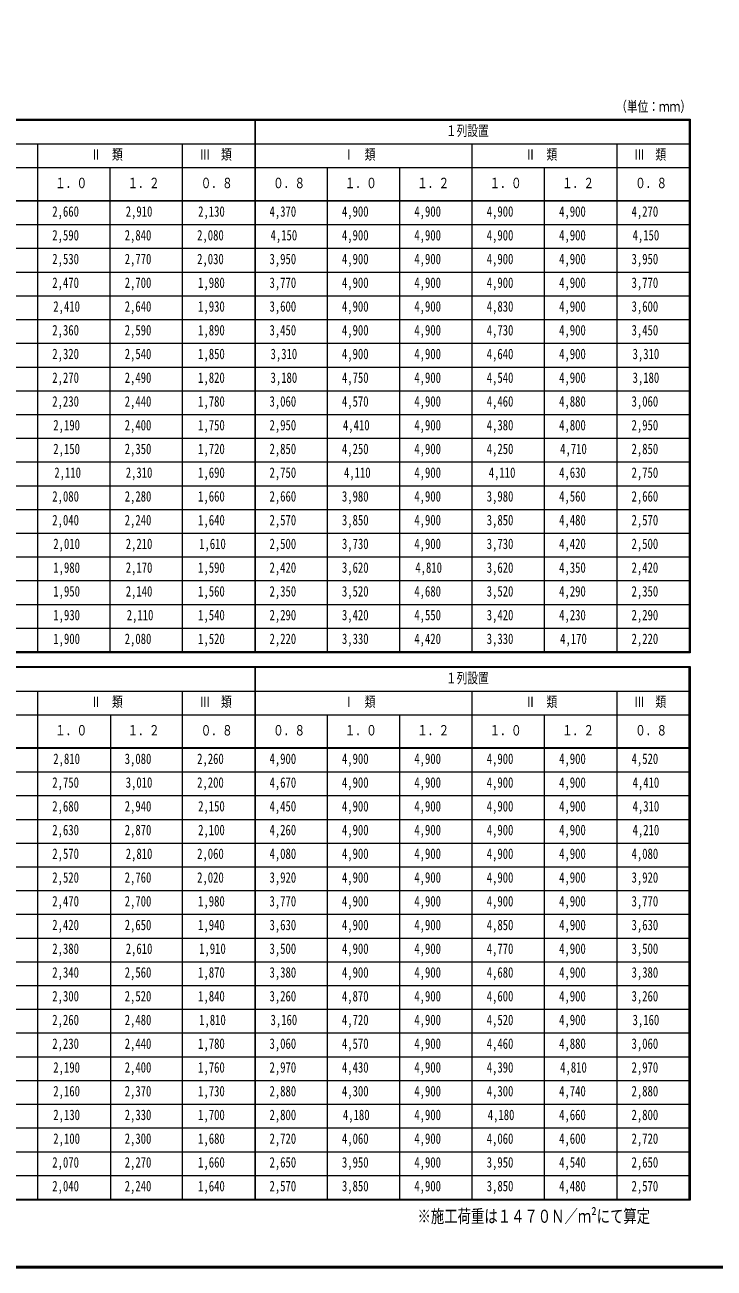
# Model space of a CAD drawing. Units: millimetres, scale not verified. Extents: x -282 to 282, y -197 to 197.
# Drawn here: x -201.1 to -119.8, y -196.9 to -50.3 of the extents above; entities that cross this region are included whole.
import ezdxf
from ezdxf.enums import TextEntityAlignment as Align

# ---------------------------------------------------------------- set-up
doc = ezdxf.new("R2010")
doc.units = ezdxf.units.MM
doc.header["$LTSCALE"] = 0.5
doc.layers.add('0-1_M2-1-0', color=7, linetype='Continuous', lineweight=18)
doc.styles.add('ＭＳ ゴシック', font='')
doc.styles.get('ＭＳ ゴシック').set_extended_font_data('MS Gothic')

msp = doc.modelspace()

# ---------------------------------------------------------------- linework, layer by layer
at = {"layer": '0-1_M2-1-0'}
for p, q in [((-259.2527, -61.4998), (-122.7527, -61.4998)), ((-173.9927, -61.4998), (-173.9927, -124.2198)), ((-173.9367, -61.4998), (-173.9367, -124.2198)), ((-122.7527, -61.4998), (-122.7527, -124.2198)), ((-259.2527, -64.2998), (-122.7527, -64.2998)), ((-199.6127, -64.2998), (-199.6127, -124.2198)), ((-182.5327, -64.2998), (-182.5327, -124.2198)), ((-148.3727, -64.2998), (-148.3727, -124.2198)), ((-131.2927, -64.2998), (-131.2927, -124.2198)), ((-259.2527, -67.0998), (-122.7527, -67.0998)), ((-191.0727, -67.0998), (-191.0727, -124.2198)), ((-165.4527, -67.0998), (-165.4527, -124.2198)), ((-156.9127, -67.0998), (-156.9127, -124.2198)), ((-139.8327, -67.0998), (-139.8327, -124.2198)), ((-259.2527, -70.9638), (-122.7527, -70.9638)), ((-259.2527, -71.0198), (-122.7527, -71.0198)), ((-250.1527, -73.8198), (-122.7527, -73.8198)), ((-250.1527, -76.6198), (-122.7527, -76.6198)), ((-250.1527, -79.4198), (-122.7527, -79.4198)), ((-250.1527, -82.2198), (-122.7527, -82.2198)), ((-250.1527, -85.0198), (-122.7527, -85.0198)), ((-250.1527, -87.8198), (-122.7527, -87.8198)), ((-250.1527, -90.6198), (-122.7527, -90.6198)), ((-250.1527, -93.4198), (-122.7527, -93.4198)), ((-250.1527, -96.2198), (-122.7527, -96.2198)), ((-250.1527, -99.0198), (-122.7527, -99.0198)), ((-250.1527, -101.8198), (-122.7527, -101.8198)), ((-250.1527, -104.6198), (-122.7527, -104.6198)), ((-250.1527, -107.4198), (-122.7527, -107.4198)), ((-250.1527, -110.2198), (-122.7527, -110.2198)), ((-250.1527, -113.0198), (-122.7527, -113.0198)), ((-250.1527, -115.8198), (-122.7527, -115.8198)), ((-250.1527, -118.6198), (-122.7527, -118.6198)), ((-250.1527, -121.4198), (-122.7527, -121.4198)), ((-122.7527, -124.2198), (-259.2527, -124.2198)), ((-259.3087, -125.9953), (-122.6967, -125.9953)), ((-122.7527, -126.0513), (-259.2527, -126.0513)), ((-173.9927, -126.0513), (-173.9927, -188.7713)), ((-173.9367, -126.0513), (-173.9367, -188.7713)), ((-122.7527, -188.7713), (-122.7527, -126.0513)), ((-122.6967, -125.9953), (-122.6967, -188.8273)), ((-259.2527, -128.8513), (-122.7527, -128.8513)), ((-199.6127, -128.8513), (-199.6127, -188.7713)), ((-182.5327, -128.8513), (-182.5327, -188.7713)), ((-148.3727, -128.8513), (-148.3727, -188.7713)), ((-131.2927, -128.8513), (-131.2927, -188.7713)), ((-259.2527, -131.6513), (-122.7527, -131.6513)), ((-191.0027, -131.6513), (-191.0027, -188.7713)), ((-165.4527, -131.6513), (-165.4527, -188.7713)), ((-156.9127, -131.6513), (-156.9127, -188.7713)), ((-139.8327, -131.6513), (-139.8327, -188.7713)), ((-259.2527, -135.5153), (-122.7527, -135.5153)), ((-259.2527, -135.5713), (-122.7527, -135.5713)), ((-250.1527, -138.3713), (-122.7527, -138.3713)), ((-250.1527, -141.1713), (-122.7527, -141.1713)), ((-250.1527, -143.9713), (-122.7527, -143.9713)), ((-250.1527, -146.7713), (-122.7527, -146.7713)), ((-250.1527, -149.5713), (-122.7527, -149.5713)), ((-250.1527, -152.3713), (-122.7527, -152.3713)), ((-250.1527, -155.1713), (-122.7527, -155.1713)), ((-250.1527, -157.9713), (-122.7527, -157.9713)), ((-250.1527, -160.7713), (-122.7527, -160.7713)), ((-250.1527, -163.5713), (-122.7527, -163.5713)), ((-250.1527, -166.3713), (-122.7527, -166.3713)), ((-250.1527, -169.1713), (-122.7527, -169.1713)), ((-250.1527, -171.9713), (-122.7527, -171.9713)), ((-250.1527, -174.7713), (-122.7527, -174.7713)), ((-250.1527, -177.5713), (-122.7527, -177.5713)), ((-250.1527, -180.3713), (-122.7527, -180.3713)), ((-250.1527, -183.1713), (-122.7527, -183.1713)), ((-250.1527, -185.9713), (-122.7527, -185.9713)), ((-122.6967, -188.8273), (-259.3087, -188.8273)), ((-259.2527, -188.7713), (-122.7527, -188.7713)), ((282.3921, -196.8357), (-282.424, -196.8357)), ((282.3221, -196.7657), (-282.354, -196.7657)), ((282.2521, -196.6957), (-282.284, -196.6957))]:
    msp.add_line(p, q, dxfattribs=at)
msp.add_lwpolyline([(282.4621, 196.8955), (282.4621, -196.9057), (-282.494, -196.9057), (-282.494, 196.8955)], dxfattribs=at)
for points in [[(-259.3647, -61.3878), (-122.6407, -61.3878), (-122.6407, -124.3318), (-259.3647, -124.3318)], [(-259.3087, -61.4438), (-122.6967, -61.4438), (-122.6967, -124.2758), (-259.3087, -124.2758)], [(-259.3647, -125.9393), (-122.6407, -125.9393), (-122.6407, -188.8833), (-259.3647, -188.8833)]]:
    msp.add_lwpolyline(points, close=True, dxfattribs=at)

# ---------------------------------------------------------------- texts
at = {"layer": '0-1_M2-1-0', "style": 'ＭＳ ゴシック', "width": 0.75}
for s, height, p in [('（単位：ｍｍ）', 1.232, (-131.348, -60.8793)), ('１列設置', 1.232, (-151.4387, -63.7398)), ('Ⅱ\u3000類', 1.232, (-193.3407, -66.5398)), ('Ⅲ\u3000類', 1.232, (-180.4887, -66.5398)), ('Ⅰ\u3000類', 1.232, (-163.5347, -66.5398)), ('Ⅱ\u3000類', 1.232, (-142.1007, -66.5398)), ('Ⅲ\u3000類', 1.232, (-129.2487, -66.5398)), ('１．０', 1.232, (-197.5267, -69.8998)), ('１．２', 1.232, (-188.9867, -69.8998)), ('０．８', 1.232, (-180.3627, -69.8998)), ('０．８', 1.232, (-171.8227, -69.8998)), ('１．０', 1.232, (-163.3667, -69.8998)), ('１．２', 1.232, (-154.8267, -69.8998)), ('１．０', 1.232, (-146.2867, -69.8998)), ('１．２', 1.232, (-137.7467, -69.8998)), ('０．８', 1.232, (-129.1227, -69.8998)), ('2,660', 1.232, (-197.8627, -73.2598)), ('2,910', 1.232, (-189.2027, -73.2598)), ('2,130', 1.232, (-180.6627, -73.2598)), ('4,370', 1.232, (-172.2427, -73.2598)), ('4,900', 1.232, (-163.7027, -73.2598)), ('4,900', 1.232, (-155.1627, -73.2598)), ('4,900', 1.232, (-146.6227, -73.2598)), ('4,900', 1.232, (-138.0827, -73.2598)), ('4,270', 1.232, (-129.5427, -73.2598)), ('2,590', 1.232, (-197.8627, -76.0598)), ('2,840', 1.232, (-189.3227, -76.0598)), ('2,080', 1.232, (-180.7827, -76.0598)), ('4,150', 1.232, (-172.1227, -76.0598)), ('4,900', 1.232, (-163.7027, -76.0598)), ('4,900', 1.232, (-155.1627, -76.0598)), ('4,900', 1.232, (-146.6227, -76.0598)), ('4,900', 1.232, (-138.0827, -76.0598)), ('4,150', 1.232, (-129.4227, -76.0598)), ('2,530', 1.232, (-197.8627, -78.8598)), ('2,770', 1.232, (-189.3227, -78.8598)), ('2,030', 1.232, (-180.7827, -78.8598)), ('3,950', 1.232, (-172.2427, -78.8598)), ('4,900', 1.232, (-163.7027, -78.8598)), ('4,900', 1.232, (-155.1627, -78.8598)), ('4,900', 1.232, (-146.6227, -78.8598)), ('4,900', 1.232, (-138.0827, -78.8598)), ('3,950', 1.232, (-129.5427, -78.8598)), ('2,470', 1.232, (-197.8627, -81.6598)), ('2,700', 1.232, (-189.3227, -81.6598)), ('1,980', 1.232, (-180.6627, -81.6598)), ('3,770', 1.232, (-172.2427, -81.6598)), ('4,900', 1.232, (-163.7027, -81.6598)), ('4,900', 1.232, (-155.1627, -81.6598)), ('4,900', 1.232, (-146.6227, -81.6598)), ('4,900', 1.232, (-138.0827, -81.6598)), ('3,770', 1.232, (-129.5427, -81.6598)), ('2,410', 1.232, (-197.7427, -84.4598)), ('2,640', 1.232, (-189.3227, -84.4598)), ('1,930', 1.232, (-180.6627, -84.4598)), ('3,600', 1.232, (-172.2427, -84.4598)), ('4,900', 1.232, (-163.7027, -84.4598)), ('4,900', 1.232, (-155.1627, -84.4598)), ('4,830', 1.232, (-146.6227, -84.4598)), ('4,900', 1.232, (-138.0827, -84.4598)), ('3,600', 1.232, (-129.5427, -84.4598)), ('2,360', 1.232, (-197.8627, -87.2598)), ('2,590', 1.232, (-189.3227, -87.2598)), ('1,890', 1.232, (-180.6627, -87.2598)), ('3,450', 1.232, (-172.2427, -87.2598)), ('4,900', 1.232, (-163.7027, -87.2598)), ('4,900', 1.232, (-155.1627, -87.2598)), ('4,730', 1.232, (-146.6227, -87.2598)), ('4,900', 1.232, (-138.0827, -87.2598)), ('3,450', 1.232, (-129.5427, -87.2598)), ('2,320', 1.232, (-197.8627, -90.0598)), ('2,540', 1.232, (-189.3227, -90.0598)), ('1,850', 1.232, (-180.6627, -90.0598)), ('3,310', 1.232, (-172.1227, -90.0598)), ('4,900', 1.232, (-163.7027, -90.0598)), ('4,900', 1.232, (-155.1627, -90.0598)), ('4,640', 1.232, (-146.6227, -90.0598)), ('4,900', 1.232, (-138.0827, -90.0598)), ('3,310', 1.232, (-129.4227, -90.0598)), ('2,270', 1.232, (-197.8627, -92.8598)), ('2,490', 1.232, (-189.3227, -92.8598)), ('1,820', 1.232, (-180.6627, -92.8598)), ('3,180', 1.232, (-172.1227, -92.8598)), ('4,750', 1.232, (-163.7027, -92.8598)), ('4,900', 1.232, (-155.1627, -92.8598)), ('4,540', 1.232, (-146.6227, -92.8598)), ('4,900', 1.232, (-138.0827, -92.8598)), ('3,180', 1.232, (-129.4227, -92.8598)), ('2,230', 1.232, (-197.8627, -95.6598)), ('2,440', 1.232, (-189.3227, -95.6598)), ('1,780', 1.232, (-180.6627, -95.6598)), ('3,060', 1.232, (-172.2427, -95.6598)), ('4,570', 1.232, (-163.7027, -95.6598)), ('4,900', 1.232, (-155.1627, -95.6598)), ('4,460', 1.232, (-146.6227, -95.6598)), ('4,880', 1.232, (-138.0827, -95.6598)), ('3,060', 1.232, (-129.5427, -95.6598)), ('2,190', 1.232, (-197.7427, -98.4598)), ('2,400', 1.232, (-189.3227, -98.4598)), ('1,750', 1.232, (-180.6627, -98.4598)), ('2,950', 1.232, (-172.2427, -98.4598)), ('4,410', 1.232, (-163.5827, -98.4598)), ('4,900', 1.232, (-155.1627, -98.4598)), ('4,380', 1.232, (-146.6227, -98.4598)), ('4,800', 1.232, (-138.0827, -98.4598)), ('2,950', 1.232, (-129.5427, -98.4598)), ('2,150', 1.232, (-197.7427, -101.2598)), ('2,350', 1.232, (-189.3227, -101.2598)), ('1,720', 1.232, (-180.6627, -101.2598)), ('2,850', 1.232, (-172.2427, -101.2598)), ('4,250', 1.232, (-163.7027, -101.2598)), ('4,900', 1.232, (-155.1627, -101.2598)), ('4,250', 1.232, (-146.6227, -101.2598)), ('4,710', 1.232, (-137.9627, -101.2598)), ('2,850', 1.232, (-129.5427, -101.2598)), ('2,110', 1.232, (-197.6227, -104.0598)), ('2,310', 1.232, (-189.2027, -104.0598)), ('1,690', 1.232, (-180.6627, -104.0598)), ('2,750', 1.232, (-172.2427, -104.0598)), ('4,110', 1.232, (-163.4627, -104.0598)), ('4,900', 1.232, (-155.1627, -104.0598)), ('4,110', 1.232, (-146.3827, -104.0598)), ('4,630', 1.232, (-138.0827, -104.0598)), ('2,750', 1.232, (-129.5427, -104.0598)), ('2,080', 1.232, (-197.8627, -106.8598)), ('2,280', 1.232, (-189.3227, -106.8598)), ('1,660', 1.232, (-180.6627, -106.8598)), ('2,660', 1.232, (-172.2427, -106.8598)), ('3,980', 1.232, (-163.7027, -106.8598)), ('4,900', 1.232, (-155.1627, -106.8598)), ('3,980', 1.232, (-146.6227, -106.8598)), ('4,560', 1.232, (-138.0827, -106.8598)), ('2,660', 1.232, (-129.5427, -106.8598)), ('2,040', 1.232, (-197.8627, -109.6598)), ('2,240', 1.232, (-189.3227, -109.6598)), ('1,640', 1.232, (-180.6627, -109.6598)), ('2,570', 1.232, (-172.2427, -109.6598)), ('3,850', 1.232, (-163.7027, -109.6598)), ('4,900', 1.232, (-155.1627, -109.6598)), ('3,850', 1.232, (-146.6227, -109.6598)), ('4,480', 1.232, (-138.0827, -109.6598)), ('2,570', 1.232, (-129.5427, -109.6598)), ('2,010', 1.232, (-197.7427, -112.4598)), ('2,210', 1.232, (-189.2027, -112.4598)), ('1,610', 1.232, (-180.5427, -112.4598)), ('2,500', 1.232, (-172.2427, -112.4598)), ('3,730', 1.232, (-163.7027, -112.4598)), ('4,900', 1.232, (-155.1627, -112.4598)), ('3,730', 1.232, (-146.6227, -112.4598)), ('4,420', 1.232, (-138.0827, -112.4598)), ('2,500', 1.232, (-129.5427, -112.4598)), ('1,980', 1.232, (-197.7427, -115.2598)), ('2,170', 1.232, (-189.2027, -115.2598)), ('1,590', 1.232, (-180.6627, -115.2598)), ('2,420', 1.232, (-172.2427, -115.2598)), ('3,620', 1.232, (-163.7027, -115.2598)), ('4,810', 1.232, (-155.0427, -115.2598)), ('3,620', 1.232, (-146.6227, -115.2598)), ('4,350', 1.232, (-138.0827, -115.2598)), ('2,420', 1.232, (-129.5427, -115.2598)), ('1,950', 1.232, (-197.7427, -118.0598)), ('2,140', 1.232, (-189.2027, -118.0598)), ('1,560', 1.232, (-180.6627, -118.0598)), ('2,350', 1.232, (-172.2427, -118.0598)), ('3,520', 1.232, (-163.7027, -118.0598)), ('4,680', 1.232, (-155.1627, -118.0598)), ('3,520', 1.232, (-146.6227, -118.0598)), ('4,290', 1.232, (-138.0827, -118.0598)), ('2,350', 1.232, (-129.5427, -118.0598)), ('1,930', 1.232, (-197.7427, -120.8598)), ('2,110', 1.232, (-189.0827, -120.8598)), ('1,540', 1.232, (-180.6627, -120.8598)), ('2,290', 1.232, (-172.2427, -120.8598)), ('3,420', 1.232, (-163.7027, -120.8598)), ('4,550', 1.232, (-155.1627, -120.8598)), ('3,420', 1.232, (-146.6227, -120.8598)), ('4,230', 1.232, (-138.0827, -120.8598)), ('2,290', 1.232, (-129.5427, -120.8598)), ('1,900', 1.232, (-197.7427, -123.6598)), ('2,080', 1.232, (-189.3227, -123.6598)), ('1,520', 1.232, (-180.6627, -123.6598)), ('2,220', 1.232, (-172.2427, -123.6598)), ('3,330', 1.232, (-163.7027, -123.6598)), ('4,420', 1.232, (-155.1627, -123.6598)), ('3,330', 1.232, (-146.6227, -123.6598)), ('4,170', 1.232, (-137.9627, -123.6598)), ('2,220', 1.232, (-129.5427, -123.6598)), ('１列設置', 1.232, (-151.4387, -128.2913)), ('Ⅱ\u3000類', 1.232, (-193.3407, -131.0913)), ('Ⅲ\u3000類', 1.232, (-180.4887, -131.0913)), ('Ⅰ\u3000類', 1.232, (-163.5347, -131.0913)), ('Ⅱ\u3000類', 1.232, (-142.1007, -131.0913)), ('Ⅲ\u3000類', 1.232, (-129.2487, -131.0913)), ('１．０', 1.232, (-197.5267, -134.4513)), ('１．２', 1.232, (-188.9867, -134.4513)), ('０．８', 1.232, (-180.3627, -134.4513)), ('０．８', 1.232, (-171.8227, -134.4513)), ('１．０', 1.232, (-163.3667, -134.4513)), ('１．２', 1.232, (-154.8267, -134.4513)), ('１．０', 1.232, (-146.2867, -134.4513)), ('１．２', 1.232, (-137.7467, -134.4513)), ('０．８', 1.232, (-129.1227, -134.4513)), ('2,810', 1.232, (-197.7427, -137.8113)), ('3,080', 1.232, (-189.3227, -137.8113)), ('2,260', 1.232, (-180.7827, -137.8113)), ('4,900', 1.232, (-172.2427, -137.8113)), ('4,900', 1.232, (-163.7027, -137.8113)), ('4,900', 1.232, (-155.1627, -137.8113)), ('4,900', 1.232, (-146.6227, -137.8113)), ('4,900', 1.232, (-138.0827, -137.8113)), ('4,520', 1.232, (-129.5427, -137.8113)), ('2,750', 1.232, (-197.8627, -140.6113)), ('3,010', 1.232, (-189.2027, -140.6113)), ('2,200', 1.232, (-180.7827, -140.6113)), ('4,670', 1.232, (-172.2427, -140.6113)), ('4,900', 1.232, (-163.7027, -140.6113)), ('4,900', 1.232, (-155.1627, -140.6113)), ('4,900', 1.232, (-146.6227, -140.6113)), ('4,900', 1.232, (-138.0827, -140.6113)), ('4,410', 1.232, (-129.4227, -140.6113)), ('2,680', 1.232, (-197.8627, -143.4113)), ('2,940', 1.232, (-189.3227, -143.4113)), ('2,150', 1.232, (-180.6627, -143.4113)), ('4,450', 1.232, (-172.2427, -143.4113)), ('4,900', 1.232, (-163.7027, -143.4113)), ('4,900', 1.232, (-155.1627, -143.4113)), ('4,900', 1.232, (-146.6227, -143.4113)), ('4,900', 1.232, (-138.0827, -143.4113)), ('4,310', 1.232, (-129.4227, -143.4113)), ('2,630', 1.232, (-197.8627, -146.2113)), ('2,870', 1.232, (-189.3227, -146.2113)), ('2,100', 1.232, (-180.6627, -146.2113)), ('4,260', 1.232, (-172.2427, -146.2113)), ('4,900', 1.232, (-163.7027, -146.2113)), ('4,900', 1.232, (-155.1627, -146.2113)), ('4,900', 1.232, (-146.6227, -146.2113)), ('4,900', 1.232, (-138.0827, -146.2113)), ('4,210', 1.232, (-129.4227, -146.2113)), ('2,570', 1.232, (-197.8627, -149.0113)), ('2,810', 1.232, (-189.2027, -149.0113)), ('2,060', 1.232, (-180.7827, -149.0113)), ('4,080', 1.232, (-172.2427, -149.0113)), ('4,900', 1.232, (-163.7027, -149.0113)), ('4,900', 1.232, (-155.1627, -149.0113)), ('4,900', 1.232, (-146.6227, -149.0113)), ('4,900', 1.232, (-138.0827, -149.0113)), ('4,080', 1.232, (-129.5427, -149.0113)), ('2,520', 1.232, (-197.8627, -151.8113)), ('2,760', 1.232, (-189.3227, -151.8113)), ('2,020', 1.232, (-180.7827, -151.8113)), ('3,920', 1.232, (-172.2427, -151.8113)), ('4,900', 1.232, (-163.7027, -151.8113)), ('4,900', 1.232, (-155.1627, -151.8113)), ('4,900', 1.232, (-146.6227, -151.8113)), ('4,900', 1.232, (-138.0827, -151.8113)), ('3,920', 1.232, (-129.5427, -151.8113)), ('2,470', 1.232, (-197.8627, -154.6113)), ('2,700', 1.232, (-189.3227, -154.6113)), ('1,980', 1.232, (-180.6627, -154.6113)), ('3,770', 1.232, (-172.2427, -154.6113)), ('4,900', 1.232, (-163.7027, -154.6113)), ('4,900', 1.232, (-155.1627, -154.6113)), ('4,900', 1.232, (-146.6227, -154.6113)), ('4,900', 1.232, (-138.0827, -154.6113)), ('3,770', 1.232, (-129.5427, -154.6113)), ('2,420', 1.232, (-197.8627, -157.4113)), ('2,650', 1.232, (-189.3227, -157.4113)), ('1,940', 1.232, (-180.6627, -157.4113)), ('3,630', 1.232, (-172.2427, -157.4113)), ('4,900', 1.232, (-163.7027, -157.4113)), ('4,900', 1.232, (-155.1627, -157.4113)), ('4,850', 1.232, (-146.6227, -157.4113)), ('4,900', 1.232, (-138.0827, -157.4113)), ('3,630', 1.232, (-129.5427, -157.4113)), ('2,380', 1.232, (-197.8627, -160.2113)), ('2,610', 1.232, (-189.2027, -160.2113)), ('1,910', 1.232, (-180.5427, -160.2113)), ('3,500', 1.232, (-172.2427, -160.2113)), ('4,900', 1.232, (-163.7027, -160.2113)), ('4,900', 1.232, (-155.1627, -160.2113)), ('4,770', 1.232, (-146.6227, -160.2113)), ('4,900', 1.232, (-138.0827, -160.2113)), ('3,500', 1.232, (-129.5427, -160.2113)), ('2,340', 1.232, (-197.8627, -163.0113)), ('2,560', 1.232, (-189.3227, -163.0113)), ('1,870', 1.232, (-180.6627, -163.0113)), ('3,380', 1.232, (-172.2427, -163.0113)), ('4,900', 1.232, (-163.7027, -163.0113)), ('4,900', 1.232, (-155.1627, -163.0113)), ('4,680', 1.232, (-146.6227, -163.0113)), ('4,900', 1.232, (-138.0827, -163.0113)), ('3,380', 1.232, (-129.5427, -163.0113)), ('2,300', 1.232, (-197.8627, -165.8113)), ('2,520', 1.232, (-189.3227, -165.8113)), ('1,840', 1.232, (-180.6627, -165.8113)), ('3,260', 1.232, (-172.2427, -165.8113)), ('4,870', 1.232, (-163.7027, -165.8113)), ('4,900', 1.232, (-155.1627, -165.8113)), ('4,600', 1.232, (-146.6227, -165.8113)), ('4,900', 1.232, (-138.0827, -165.8113)), ('3,260', 1.232, (-129.5427, -165.8113)), ('2,260', 1.232, (-197.8627, -168.6113)), ('2,480', 1.232, (-189.3227, -168.6113)), ('1,810', 1.232, (-180.5427, -168.6113)), ('3,160', 1.232, (-172.1227, -168.6113)), ('4,720', 1.232, (-163.7027, -168.6113)), ('4,900', 1.232, (-155.1627, -168.6113)), ('4,520', 1.232, (-146.6227, -168.6113)), ('4,900', 1.232, (-138.0827, -168.6113)), ('3,160', 1.232, (-129.4227, -168.6113)), ('2,230', 1.232, (-197.8627, -171.4113)), ('2,440', 1.232, (-189.3227, -171.4113)), ('1,780', 1.232, (-180.6627, -171.4113)), ('3,060', 1.232, (-172.2427, -171.4113)), ('4,570', 1.232, (-163.7027, -171.4113)), ('4,900', 1.232, (-155.1627, -171.4113)), ('4,460', 1.232, (-146.6227, -171.4113)), ('4,880', 1.232, (-138.0827, -171.4113)), ('3,060', 1.232, (-129.5427, -171.4113)), ('2,190', 1.232, (-197.7427, -174.2113)), ('2,400', 1.232, (-189.3227, -174.2113)), ('1,760', 1.232, (-180.6627, -174.2113)), ('2,970', 1.232, (-172.2427, -174.2113)), ('4,430', 1.232, (-163.7027, -174.2113)), ('4,900', 1.232, (-155.1627, -174.2113)), ('4,390', 1.232, (-146.6227, -174.2113)), ('4,810', 1.232, (-137.9627, -174.2113)), ('2,970', 1.232, (-129.5427, -174.2113)), ('2,160', 1.232, (-197.7427, -177.0113)), ('2,370', 1.232, (-189.3227, -177.0113)), ('1,730', 1.232, (-180.6627, -177.0113)), ('2,880', 1.232, (-172.2427, -177.0113)), ('4,300', 1.232, (-163.7027, -177.0113)), ('4,900', 1.232, (-155.1627, -177.0113)), ('4,300', 1.232, (-146.6227, -177.0113)), ('4,740', 1.232, (-138.0827, -177.0113)), ('2,880', 1.232, (-129.5427, -177.0113)), ('2,130', 1.232, (-197.7427, -179.8113)), ('2,330', 1.232, (-189.3227, -179.8113)), ('1,700', 1.232, (-180.6627, -179.8113)), ('2,800', 1.232, (-172.2427, -179.8113)), ('4,180', 1.232, (-163.5827, -179.8113)), ('4,900', 1.232, (-155.1627, -179.8113)), ('4,180', 1.232, (-146.5027, -179.8113)), ('4,660', 1.232, (-138.0827, -179.8113)), ('2,800', 1.232, (-129.5427, -179.8113)), ('2,100', 1.232, (-197.7427, -182.6113)), ('2,300', 1.232, (-189.3227, -182.6113)), ('1,680', 1.232, (-180.6627, -182.6113)), ('2,720', 1.232, (-172.2427, -182.6113)), ('4,060', 1.232, (-163.7027, -182.6113)), ('4,900', 1.232, (-155.1627, -182.6113)), ('4,060', 1.232, (-146.6227, -182.6113)), ('4,600', 1.232, (-138.0827, -182.6113)), ('2,720', 1.232, (-129.5427, -182.6113)), ('2,070', 1.232, (-197.8627, -185.4113)), ('2,270', 1.232, (-189.3227, -185.4113)), ('1,660', 1.232, (-180.6627, -185.4113)), ('2,650', 1.232, (-172.2427, -185.4113)), ('3,950', 1.232, (-163.7027, -185.4113)), ('4,900', 1.232, (-155.1627, -185.4113)), ('3,950', 1.232, (-146.6227, -185.4113)), ('4,540', 1.232, (-138.0827, -185.4113)), ('2,650', 1.232, (-129.5427, -185.4113)), ('2,040', 1.232, (-197.8627, -188.2113)), ('2,240', 1.232, (-189.3227, -188.2113)), ('1,640', 1.232, (-180.6627, -188.2113)), ('2,570', 1.232, (-172.2427, -188.2113)), ('3,850', 1.232, (-163.7027, -188.2113)), ('4,900', 1.232, (-155.1627, -188.2113)), ('3,850', 1.232, (-146.6227, -188.2113)), ('4,480', 1.232, (-138.0827, -188.2113)), ('2,570', 1.232, (-129.5427, -188.2113)), ('※施工荷重は１４７０Ｎ／ｍ²にて算定', 1.54, (-154.784, -192.0165))]:
    msp.add_text(s, height=height, dxfattribs=at).set_placement(p, align=Align.BOTTOM_LEFT)

doc.saveas('drawing.dxf')
